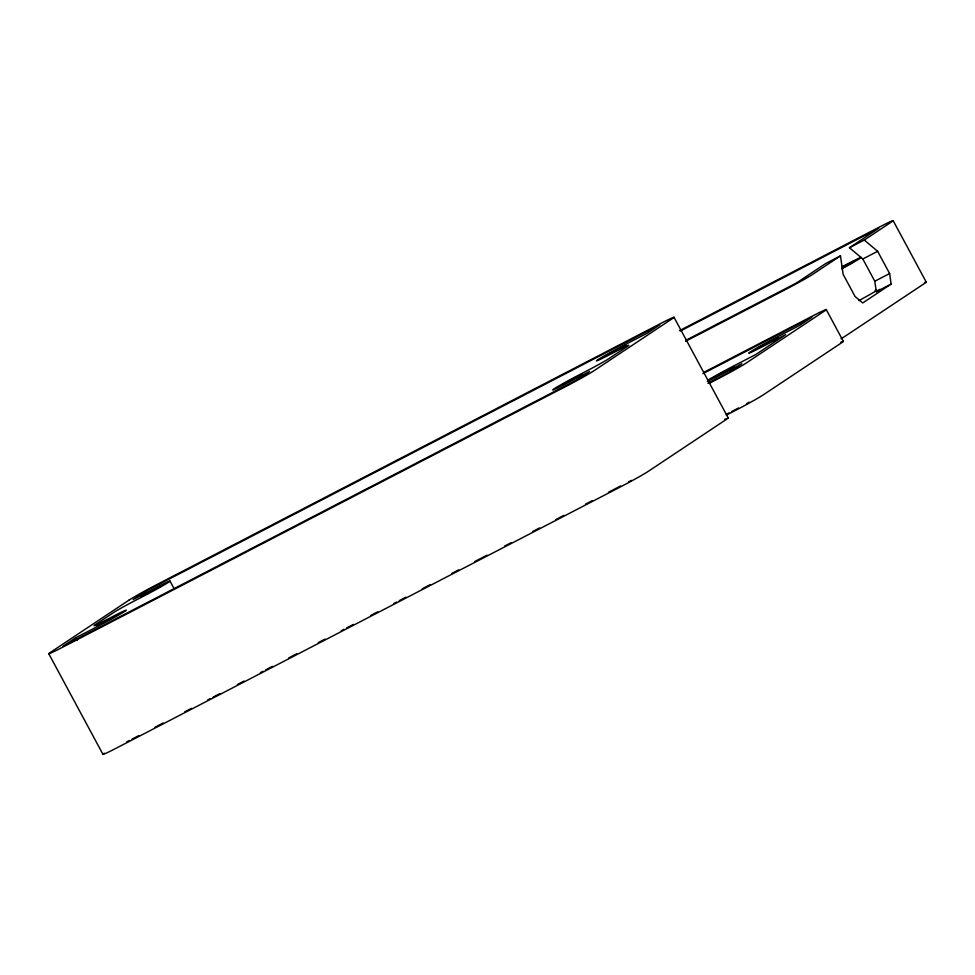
<?xml version="1.0" encoding="UTF-8"?>
<svg xmlns="http://www.w3.org/2000/svg" width="975" height="975" viewBox="0 0 975 975"><rect width="100%" height="100%" fill="white"/><g stroke="black" fill="none" stroke-linecap="round" stroke-linejoin="round"><path stroke-width="1.46" d="M75.562 637.845L63.095 646.145L577.2 379.726L589.668 371.438L564.952 384.247A21.682 0.829 -28.3 0 1 554.068 388.867A21.682 0.829 -28.3 0 1 578.772 375.058L588.656 369.927A18.062 0.695 -28.3 0 0 609.241 358.422L627.668 346.174A18.062 0.695 -28.3 0 0 618.589 350.025L608.705 355.156A21.682 0.829 -28.3 0 1 597.821 359.775A21.682 0.829 -28.3 0 1 622.525 345.967L647.242 333.158L659.709 324.858L145.604 591.277L133.136 599.564L157.853 586.755A21.682 0.829 -28.3 0 1 168.736 582.124A21.682 0.829 -28.3 0 1 144.032 595.944L134.148 601.063A18.062 0.695 -28.3 0 0 113.563 612.58L95.136 624.829A18.062 0.695 -28.3 0 0 104.215 620.977L114.099 615.847A21.682 0.829 -28.3 0 1 124.983 611.215A21.682 0.829 -28.3 0 1 100.279 625.036L75.562 637.845L76.988 640.49M849.457 247.723L864.289 240.045L877.646 251.306L889.627 273.548L891.126 284.066L876.293 291.757L874.794 281.239L862.814 258.984L849.457 247.723L878.816 228.211L680.465 331M891.126 284.066L862.717 302.957L855.087 296.522L843.107 274.267L840.487 255.864L813.053 274.109A24.083 0.926 -28.3 0 1 785.606 289.465L685.571 341.299M864.289 240.045L891.723 221.8A24.083 0.926 -28.3 0 0 879.633 226.943L679.563 330.61M876.293 291.757L879.986 289.307M746.533 403.821L749.019 402.163M841.876 268.418L854.332 261.142L842.4 266.931M840.487 255.864L825.667 263.555L796.307 283.067L685.657 340.409M862.814 258.984L877.646 251.306M874.794 281.239L889.627 273.548M703.536 372.499L812.736 315.912A24.083 0.926 -28.3 0 1 824.838 310.769L746.168 363.078A24.083 0.926 -28.3 0 1 718.709 378.434L709.276 383.321M702.914 373.669L811.931 317.18L799.451 325.467L774.735 338.276A21.682 0.829 -28.3 0 0 750.031 352.097A21.682 0.829 -28.3 0 0 760.927 347.466L785.643 334.657L755.698 354.559L730.982 367.368A21.682 0.829 -28.3 0 0 707.753 380.25M707.874 383.199L729.41 372.036L741.89 363.748L717.173 376.557A21.682 0.829 -28.3 0 1 707.35 381.408M726.338 414.29L729.032 412.888M731.725 411.499L738.453 408.013M726.387 415.106L735.832 410.219A24.083 0.926 -28.3 0 0 763.279 394.863L841.949 342.554A24.083 0.926 -28.3 0 0 842.778 341.482M126.738 741.902L129.431 740.5M132.137 739.099L138.877 735.601M155.074 727.216L163.166 723.023M184.762 711.835L191.502 708.338M207.699 699.94L210.393 698.551M213.098 697.149L219.838 693.652M237.388 684.56L244.128 681.062M260.325 672.677L263.018 671.275M265.724 669.874L272.464 666.376M288.661 657.991L296.753 653.798M318.337 642.61L325.089 639.112M341.287 630.715L343.98 629.326M346.673 627.924L353.425 624.427M370.963 615.335L377.715 611.837M393.912 603.452L396.606 602.05M399.299 600.649L406.051 597.151M422.248 588.766L430.341 584.573M451.925 573.385L458.677 569.888M474.862 561.49L487.013 555.202M504.55 546.11L511.302 542.612M532.886 531.424L539.638 527.926M555.823 519.541L563.928 515.348M585.512 504.16L592.264 500.663M608.449 492.265L620.6 485.977M628.692 481.784L631.386 480.383M893.124 220.606L926.25 282.116M826.227 309.562L843.387 341.421M674.005 317.253L728.252 417.982M169.991 581.051L174.306 589.058M145.604 591.277L147.03 593.921M48.75 653.677L102.984 754.394M840.767 342.298A24.083 0.926 -28.3 0 1 842.266 341.664M727.131 418.226A24.083 0.926 -28.3 0 1 726.814 419.104L648.143 471.425A24.083 0.926 -28.3 0 1 620.697 486.769L116.476 748.057A24.083 0.926 -28.3 0 1 103.07 754.175M724.669 419.299A24.083 0.926 -28.3 0 1 725.632 418.86M103.789 753.614A24.083 0.926 -28.3 0 1 104.374 753.2M877.049 290.245A21.682 0.829 -28.3 0 1 858.841 300.629M875.111 290.404A21.682 0.829 -28.3 0 1 875.977 290.014M924.458 282.64A24.083 0.926 -28.3 0 1 924.812 283.25L846.142 335.558A24.083 0.926 -28.3 0 1 841.047 338.678M842.546 266.516A21.682 0.829 -28.3 0 1 861.217 257.437A21.682 0.829 -28.3 0 1 841.73 268.844M97.171 625.767L117.268 615.042L97.171 625.767M140.924 596.676L161.021 585.951L140.924 596.676M561.844 384.979L581.929 374.242L561.844 384.979M605.597 355.887L625.682 345.15L605.597 355.887M714.066 377.288L734.151 366.563L714.066 377.288M757.819 348.197L777.904 337.472L757.819 348.197M128.858 600.234L50.188 652.543A24.083 0.926 -28.3 0 0 62.278 647.4L566.499 386.112A24.083 0.926 -28.3 0 0 593.946 370.768L672.616 318.447A24.083 0.926 -28.3 0 0 660.526 323.59L156.305 584.878A24.083 0.926 -28.3 0 0 128.858 600.234"/></g></svg>
